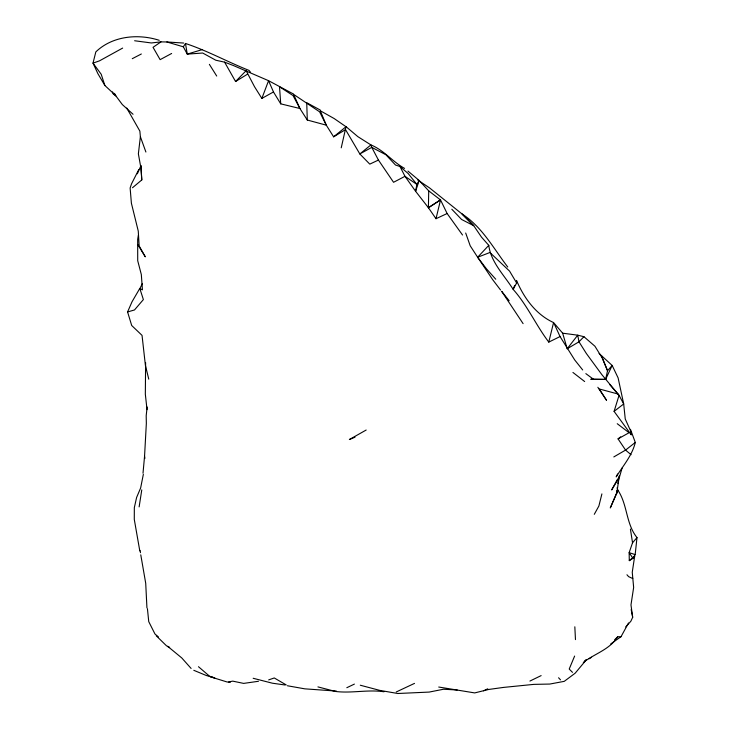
<?xml version="1.0" encoding="UTF-8"?>
<svg xmlns="http://www.w3.org/2000/svg" width="730" height="730" viewBox="0 0 730 730"><rect width="100%" height="100%" fill="white"/><g stroke="black" fill="none" stroke-linecap="round" stroke-linejoin="round"><path stroke-width="1.09" d="M138.381 235.133L137.669 239.367L137.714 260.729L141.328 274.571L142.432 289.874L139.85 288.587L139.457 289.025L132.03 301.764L127.586 311.938L131.692 325.489L142.04 335.38L145.398 365.329L148.765 379.162M462.528 235.014L447.134 213.525L436.002 218.717L428.41 207.721L428.711 190.849L419.175 180.483L407.96 171.085M145.617 362.609L145.334 394.218L147.031 409.639M143.007 473.223L144.549 456.369L146.347 423.409L146.192 415.781L147.122 406.993M617.087 487.749L617.854 490.158L610.289 507.952L616.667 493.443L616.877 490.596M636.989 537.59L632.536 542.792L629.15 552.646L629.287 560.649L632.956 558.341L635.173 554.608L636.989 537.59C625.802 523.693 627.627 504.558 617.854 490.158L616.667 493.443M126.728 108.022L139.868 131.117L140.379 136.72L138.371 153.847L140.972 168.274L141.793 179.936L132.486 187.747M616.85 492.768L619.295 475.951L617.89 483.461M629.287 560.649L634.698 556.041L632.253 572.274L633.649 587.413L630.976 604.933L632.682 617.297L630.839 621.276L625.701 626.915M139.129 506.894L141.775 489.903M428.711 190.849L440.528 199.947L428.41 207.721L415.598 191.269L416.876 184.416L404.986 176.313L393.561 182.29L378.441 160.062L369.781 164.122L359.835 153.957L345.536 129.621L333.628 136.82L326.283 125.158L320.278 110.75L334.185 118.561L346.011 126.728L341.229 147.834M143.354 474.317L140.635 487.978L136.601 497.495L134.329 507.624L134.284 519.413L139.804 550.94M436.002 218.717L440.528 199.947L447.134 213.525M601.903 493.9L598.874 506.027L594.284 514.322M548.787 342.105L553.559 322.569C535.811 314.42 523.985 297.968 516.521 280.439L516.63 282.966L513.154 289.381C527.343 305.295 535.93 325.188 548.787 342.105L560.047 336.566L574.711 359.954L582.695 369.964M619.533 476.827L622.079 468.085M599.093 353.457L612.16 365.447L618.118 377.912L623.694 403.964L625.254 419.002L630.921 431.64L631.195 434.751L614.094 411.373L619.058 395.313L601.858 374.654L586.336 353.466L578.99 341.804L577.722 335.179L562.666 333.19L553.796 322.843L560.047 336.566M137.359 173.795L140.936 165.71L141.793 179.936M617.616 473.998L616.184 476.909C623.11 465.621 632.144 455.593 635.301 442.444L630.446 429.331L631.195 434.751M514.65 285.403L513.154 289.381C504.457 275.429 490.825 262.225 488.781 245.344L481.49 237.131L473.743 225.707L462.081 214L429.45 187.829L417.642 179.927M224.594 62.15L235.571 81.504L246.12 70.691L254.524 86.724L261.86 98.413L268.567 80.701L233.755 65.682L224.594 62.15L215.806 60.225L202.694 53.025L187.254 54.12L183.33 46.802L166.86 41.975L160.983 41.875L151.338 42.96L134.612 40.752M574.62 656.06L569.208 669.045L572.484 672.348M138.727 169.689L131.528 183.85L130.132 187.993L131.391 203.205L138.262 231.091L139.165 245.955L145.297 256.841L137.851 244.696M142.423 283.532L139.85 288.587L143.381 299.583L134.484 309.967L127.586 311.938M617.662 478.953L611.667 489.939L618.091 479.245M610.773 643.887L621.02 636.697L628.512 622.991M183.33 46.802L185.493 43.481C207.375 50.699 227.577 61.931 248.985 70.39L250.399 72.097M634.698 556.041L632.956 558.341L629.15 552.646L635.173 554.608M562.666 333.19L567.183 348.757L577.722 335.179L583.927 336.694L594.923 346.221L602.177 357.919L607.533 370.74L605.617 379.408L590.962 379.235L605.617 379.408L612.16 365.447L607.533 370.74L601.493 355.738M621.02 636.697L617.689 636.806C609.65 649.645 594.74 653.578 583.307 662.429M500.543 289.993L492.677 279.672L477.639 257.252L488.781 245.344M583.927 336.694L578.99 341.804L567.183 348.757M614.551 639.9L617.689 636.806M333.628 136.82L346.011 126.728M635.301 442.444L625.573 450.082L613.811 456.934M614.094 411.373L623.694 403.964L619.058 395.313L609.824 384.701M631.048 454.699L625.573 450.082L618.055 438.885L620.71 436.841M584.739 660.851L586.546 659.546L575.203 673.16L564.235 681.355L549.799 684.056L533.867 684.375L503.508 687.414L488.662 689.467L474.71 692.916L438.721 687.039M160.983 41.875L153.044 47.322L160.125 59.65L171.641 53.472M428.41 207.721L440.518 199.81M589.083 658.807L591.537 657.292M235.571 81.504L247.525 74.159M122.658 48.08L99.49 60.846L93.011 63.127L97.875 73.639L104.874 85.501L115.413 95.283L122.348 104.591L133.052 114.272M139.457 289.025L139.941 288.751M366.177 430.025L349.36 439.533L355.017 437.206M618.055 438.885L629.068 432.726L617.233 423.701M261.86 98.413L273.476 91.953L268.567 80.701L293.615 94.097M132.267 58.692L141.346 53.983M414.512 683.389L396.226 691.976M483.552 690.836L487.713 688.81M529.916 681.063L541.14 675.606M346.805 687.715L354.397 684.092M465.694 233.016L470.211 245.8L477.639 257.252L489.903 252.516L509.586 271.131L516.63 282.966M268.686 679.885L274.27 677.96L286.242 684.941M202.338 49.576L187.254 54.12L185.493 43.481M228.691 681.902L232.751 681.136L243.656 683.399L258.457 681.282M383.962 691.766C367.719 689.348 351.586 693.509 335.344 691.438L317.942 686.894M457.172 689.978L443.512 689.239L429.167 692.077L397.786 693.5L379.673 690.361L360.291 685.224M336.393 691.073L304.83 688.846L287.383 685.753M166.86 41.975L183.668 43.043M230.269 682.377L226.957 681.939L210.696 676.92M285.083 684.995L272.409 683.207L253.164 678.279M280.731 103.852L299.902 108.505L307.293 120.03L326.283 125.158L319.594 111.809L293.661 94.416L299.902 108.505L293.04 95.584L279.508 86.751L280.731 103.852L273.476 91.953M159.231 40.305C138.025 33.48 112.32 35.953 95.831 51.903L93.011 63.127L101.215 74.278L104.874 85.501M617.899 393.99L599.248 388.962L606.53 400.296L597.852 387.283M399.976 166.504L404.986 176.313L415.598 191.269L419.175 180.483L416.876 184.416L408.189 173.548L399.976 166.504L395.505 165.017L385.851 154.714L371.771 147.378L370.913 144.914L357.828 136.629L346.522 127.056M193.797 670.313L206.289 675.496L214.748 677.951L209.528 676.19L198.469 666.709M632.764 578.561L628.612 576.645L626.961 574.756M320.269 110.047L306.728 102.72L307.293 120.03M169.634 647.601L166.458 645.767L156.266 635.784M169.506 647.483L167.672 646.315L181.77 657.94L191.105 668.434M404.566 168.393C392.512 161.732 383.861 150.143 370.913 144.914L359.835 153.957L371.771 147.378L378.441 160.062M585.834 373.623L593.271 379.098M116.006 95.995L113.26 93.951L112.557 91.907M572.931 372.455L584.657 381.544M158.364 636.879L154.952 633.968L148.747 621.641L147.433 608.738M451.815 209.227L461.588 219.465L473.743 225.707L462.081 214C482.183 226.93 493.617 248.556 507.752 267.025M558.569 677.759L560.476 679.831M495.761 279.225L486.399 268.759L477.639 257.252M509.139 300.714L501.62 291.279L523.1 323.636M209.373 64.349L216.71 76.048M114.519 93.34L115.413 95.283M140.379 136.72L145.9 152.032M144.549 456.369L144.951 458.294M631.167 609.596L632.682 617.297M630.419 529.077L632.536 542.792M140.151 550.63L140.461 552.729M140.771 554.827L145.717 583.307L146.94 607.953M574.829 626.796L575.468 639.608M140.936 165.71L140.972 168.274"/></g></svg>
